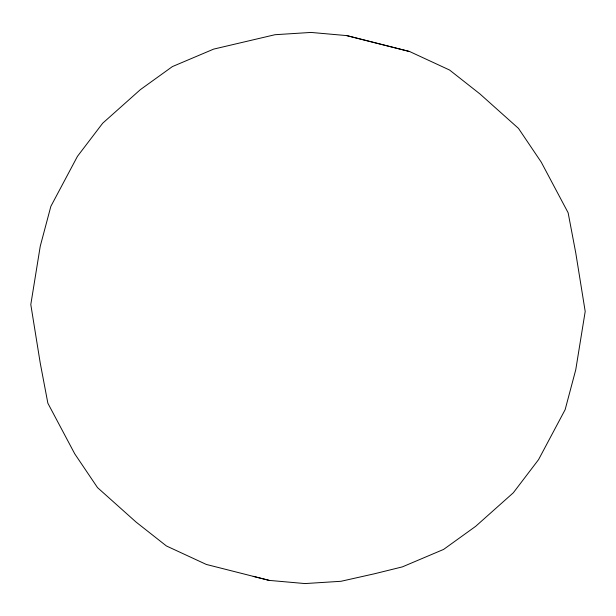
<?xml version="1.0" encoding="UTF-8"?>
<svg xmlns="http://www.w3.org/2000/svg" width="616" height="616" viewBox="0 0 616 616"><rect width="100%" height="100%" fill="white"/><g stroke="black" fill="none" stroke-linecap="round" stroke-linejoin="round"><path stroke-width="0.92" d="M346.762 35.605L310.988 32.432L275.013 34.712L213.66 49.111L172.388 66.59L140.363 89.643L102.687 123.215L77.454 156.341L50.866 206.329L40.248 246.223L30.8 304.55L40.248 363.109L47.871 403.234L74.775 453.884L97.513 487.61L136.136 522.129L166.412 545.961L206.337 564.448L269.238 580.395L305.012 583.568L340.987 581.288L374.713 573.712L402.34 566.889L443.612 549.41L475.637 526.357L513.313 492.785L538.546 459.659L565.134 409.671L575.752 369.777L585.2 311.45L575.752 252.891L568.129 212.766L541.225 162.116L518.487 128.39L479.864 93.871L449.588 70.039L409.663 51.552L346.762 35.605L409.663 51.552M253.184 576.337L269.238 580.395"/></g></svg>
